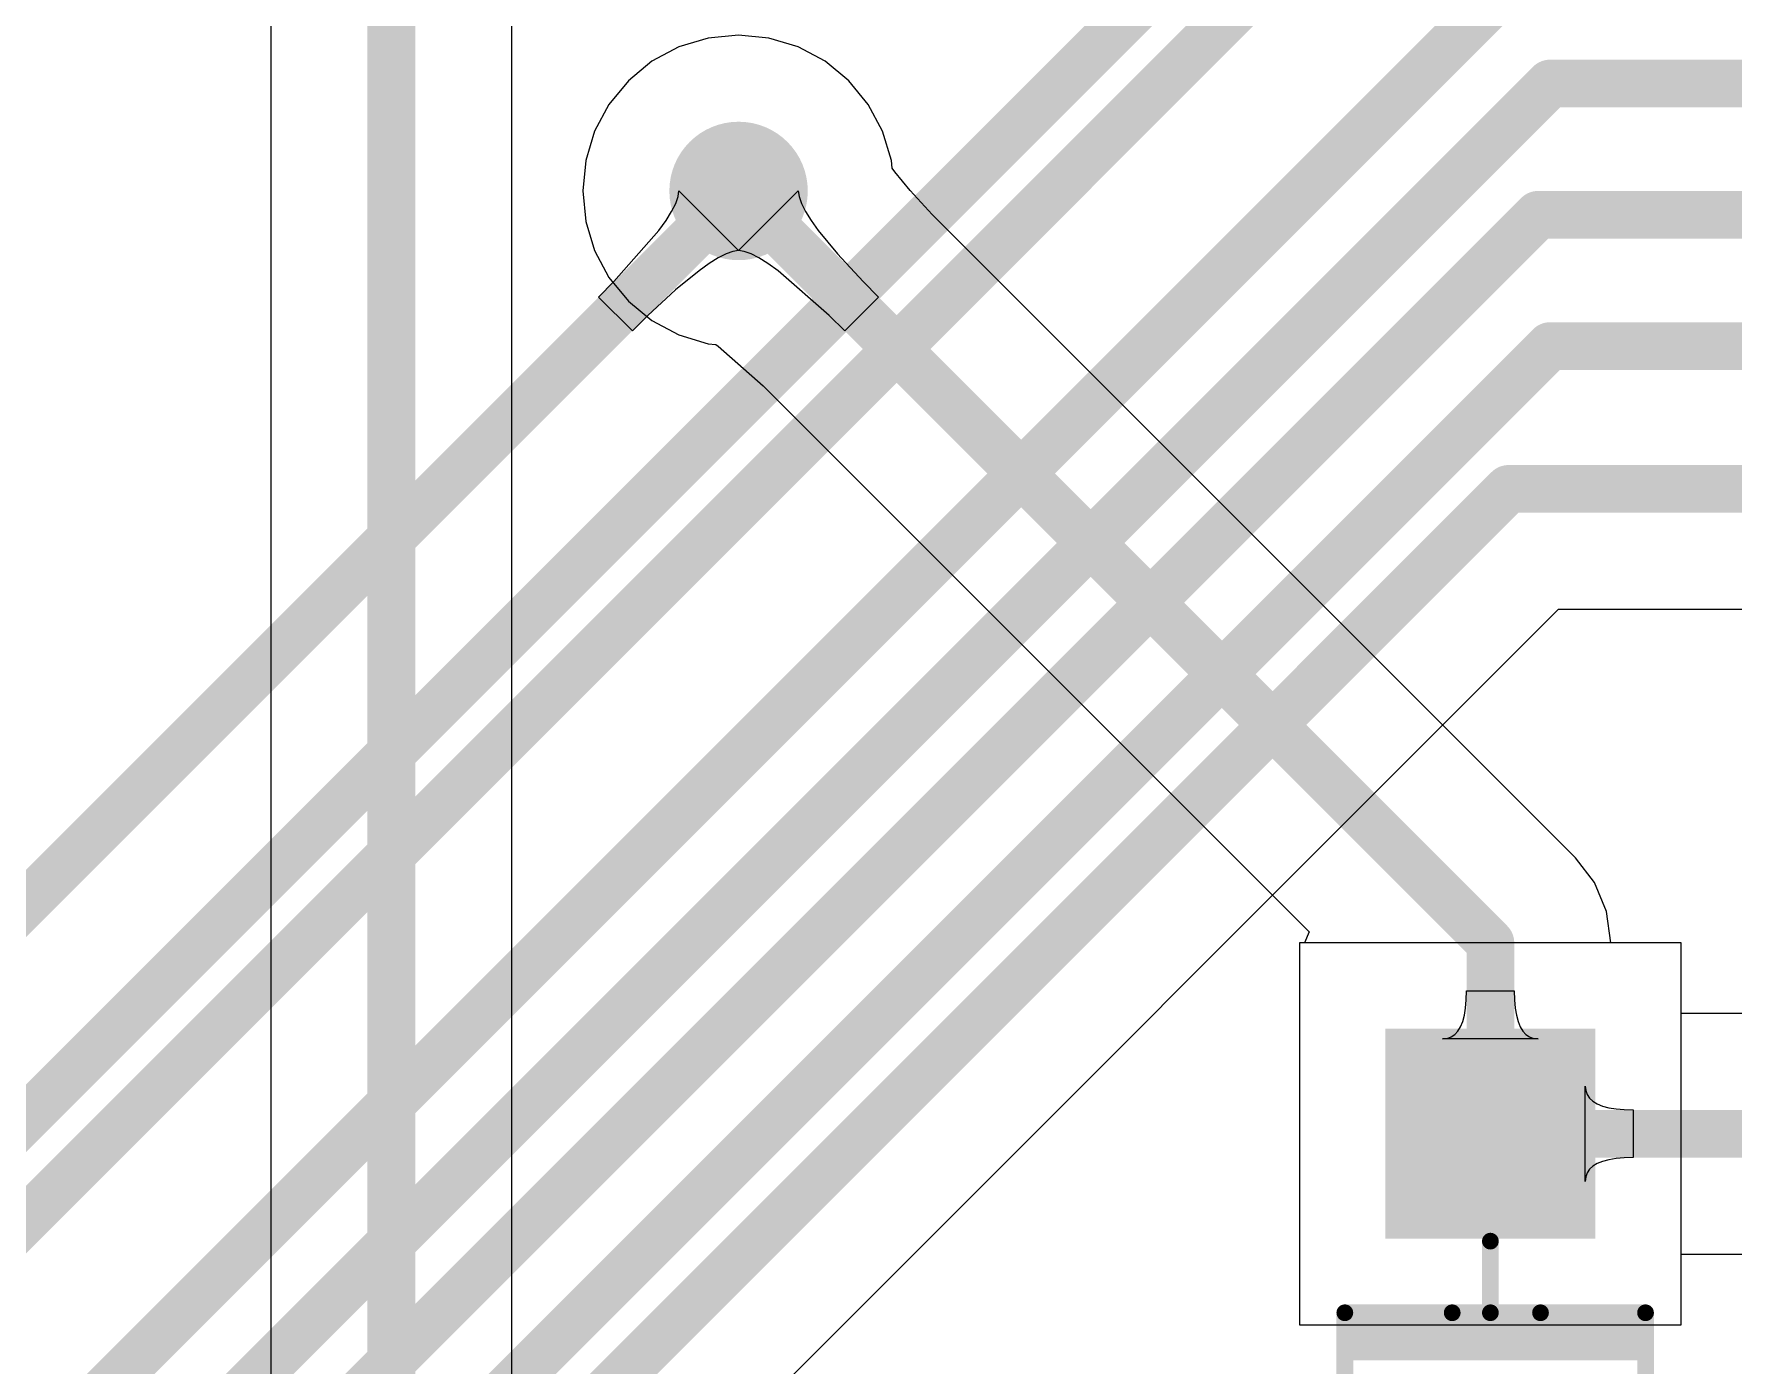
# Model space of a CAD drawing. Header units: millimetres. Extents: x 0 to 190, y 0 to 100.
# Drawn here: x 111.75 to 129.85, y 51.5 to 65.68 of the extents above; entities that cross this region are included whole.
import ezdxf

# ---------------------------------------------------------------- set-up
doc = ezdxf.new("R2010")
doc.units = ezdxf.units.MM
for name, color, linetype in [('BottomLayer', 5, 'Continuous'), ('BottomSolder', 6, 'Continuous'), ('MultiLayer', 9, 'Continuous'), ('PadHoleLayer', 156, 'Continuous'), ('TopLayer', 1, 'Continuous'), ('TopOverlay', 2, 'Continuous'), ('TopSolder', 216, 'Continuous'), ('ViaHoleLayer', 16, 'Continuous')]:
    doc.layers.add(name, color=color, linetype=linetype)

msp = doc.modelspace()

# ---------------------------------------------------------------- hatches: boundary and pattern name
at = {"layer": 'BottomLayer'}
h = msp.add_hatch(color=5, dxfattribs=at)
edge = h.paths.add_edge_path()
edge.add_arc((119.253, 64.008), 0.635, 0, 360)
msp.add_hatch(color=5, dxfattribs=at).paths.add_polyline_path([(128.27, 54.991), (128.27, 52.959), (126.238, 52.959), (126.238, 54.991)])
at = {"layer": 'BottomSolder'}
h = msp.add_hatch(color=6, dxfattribs=at)
edge = h.paths.add_edge_path()
edge.add_arc((119.253, 64.008), 0.7366, 0, 360)
msp.add_hatch(color=6, dxfattribs=at).paths.add_polyline_path([(128.3716, 55.0926), (128.3716, 52.8574), (126.1364, 52.8574), (126.1364, 55.0926)])
at = {"layer": 'MultiLayer'}
msp.add_hatch(color=9, dxfattribs=at).paths.add_polyline_path([(128.27, 54.991), (128.27, 52.959), (126.238, 52.959), (126.238, 54.991)])
at = {"layer": 'PadHoleLayer'}
h = msp.add_hatch(color=156, dxfattribs=at)
edge = h.paths.add_edge_path()
edge.add_arc((127.254, 53.97499999999999), 0.4445, 0, 360)
at = {"layer": 'TopLayer'}
h = msp.add_hatch(color=1, dxfattribs=at)
edge = h.paths.add_edge_path()
edge.add_arc((119.253, 64.008), 0.635, 0, 360)
msp.add_hatch(color=1, dxfattribs=at).paths.add_polyline_path([(128.27, 54.991), (128.27, 52.959), (126.238, 52.959), (126.238, 54.991)])
at = {"layer": 'TopOverlay'}
msp.add_hatch(color=2, dxfattribs=at).paths.add_polyline_path([(125.7050064, 52.06999999999999), (125.7050064, 51.56199999999999), (128.905, 51.56199999999999), (128.905, 52.06999999999999)])
at = {"layer": 'TopSolder'}
h = msp.add_hatch(color=216, dxfattribs=at)
edge = h.paths.add_edge_path()
edge.add_arc((119.253, 64.008), 0.7366, 0, 360)
msp.add_hatch(color=216, dxfattribs=at).paths.add_polyline_path([(128.3716, 55.0926), (128.3716, 52.8574), (126.1364, 52.8574), (126.1364, 55.0926)])
at = {"layer": 'ViaHoleLayer'}
h = msp.add_hatch(color=16, dxfattribs=at)
edge = h.paths.add_edge_path()
edge.add_arc((119.253, 64.008), 0.3556, 0, 360)

# ---------------------------------------------------------------- linework, layer by layer
at = {"layer": 'BottomLayer'}
for p, q in [((118.54105324, 63.79059378), (118.58377858, 63.87474652)), ((118.58377858, 63.87474652), (118.6094275, 63.94734734)), ((118.6094275, 63.94734734), (118.618, 64.00839624)), ((118.618, 64.00839624), (119.25339624, 63.373)), ((118.40437584, 63.58763), (118.48125148, 63.69488911999999)), ((118.48125148, 63.69488911999999), (118.54105324, 63.79059378)), ((117.92610146, 63.04307432), (118.40437584, 63.58763)), ((119.11974652, 63.33877858), (119.03559378, 63.29605324)), ((119.19234734, 63.3644275), (119.11974652, 63.33877858)), ((119.25339624, 63.373), (119.19234734, 63.3644275)), ((118.83263, 63.15937584), (118.58345854, 62.95439021999999)), ((118.93988912, 63.23625147999999), (118.83263, 63.15937584)), ((119.03559378, 63.29605324), (118.93988912, 63.23625147999999)), ((117.76384118, 62.87805306), (117.92610146, 63.04307432)), ((118.12305306, 62.51884118), (117.76384118, 62.87805306)), ((118.58345854, 62.95439021999999), (118.28807432, 62.68110145999999)), ((118.28807432, 62.68110145999999), (118.12305306, 62.51884118)), ((100.15440472, 31.73322584), (127.97719388, 59.556015)), ((127.97719388, 59.556015), (162.73453102, 59.556015)), ((129.286, 56.007), (125.222, 56.007)), ((125.222, 56.007), (125.222, 51.943)), ((129.286, 55.25595755999999), (129.286, 56.007)), ((141.351, 55.25595755999999), (129.286, 55.25595755999999)), ((128.263904, 53.467), (128.263904, 54.483)), ((128.263904, 54.483), (128.26901448, 54.43474)), ((128.26901448, 54.43474), (128.28434592, 54.39156)), ((128.28434592, 54.39156), (128.30989832, 54.35345999999999)), ((128.30989832, 54.35345999999999), (128.34567168, 54.32043999999999)), ((128.34567168, 54.32043999999999), (128.391666, 54.2925)), ((128.391666, 54.2925), (128.44788128, 54.26964)), ((128.44788128, 54.26964), (128.51431752, 54.25185999999999)), ((128.51431752, 54.25185999999999), (128.59097472, 54.23916)), ((128.59097472, 54.23916), (128.67785288, 54.23154)), ((128.67785288, 54.23154), (128.774952, 54.22899999999999)), ((128.774952, 54.22899999999999), (128.774952, 53.721)), ((128.28434592, 53.55844), (128.26901448, 53.51526)), ((128.30989832, 53.59654), (128.28434592, 53.55844)), ((128.34567168, 53.62956), (128.30989832, 53.59654)), ((128.391666, 53.65749999999999), (128.34567168, 53.62956)), ((128.44788128, 53.68035999999999), (128.391666, 53.65749999999999)), ((128.51431752, 53.69814), (128.44788128, 53.68035999999999)), ((128.59097472, 53.71083999999999), (128.51431752, 53.69814)), ((128.67785288, 53.71846), (128.59097472, 53.71083999999999)), ((128.774952, 53.721), (128.67785288, 53.71846)), ((128.26901448, 53.51526), (128.263904, 53.467)), ((129.286, 51.943), (129.286, 52.69404244)), ((129.286, 52.69404244), (141.351, 52.69404244)), ((125.222, 51.943), (129.286, 51.943))]:
    msp.add_line(p, q, dxfattribs=at)
at = {"layer": 'BottomLayer', "const_width": 0.508}
for points in [[(99.70699895999999, 42.17599895999999), (126.619, 69.08800000000001)], [(100.02262952, 41.41399895999999), (126.55363056, 67.945)], [(97.60573824, 36.34600046), (127.68073778, 66.421)], [(98.32200046, 35.58400046), (127.889, 65.151)], [(127.889, 65.151), (158.115, 65.151)], [(99.44099999999999, 44.196), (119.253, 64.008)], [(98.83000046, 34.82200046), (127.762, 63.75399999999999)], [(127.762, 63.75399999999999), (161.29, 63.75399999999999)], [(99.314, 33.782), (127.889, 62.357)], [(127.889, 62.357), (162.433, 62.357)], [(99.24863056, 32.639), (127.44660312, 60.83697255999999)], [(127.44660312, 60.83697255999999), (163.45297002, 60.83697255999999)], [(127.254, 53.97499999999999), (143.256, 53.97499999999999)]]:
    msp.add_lwpolyline(points, dxfattribs=at)
at = {"layer": 'BottomLayer', "const_width": 0.254}
for points in [[(127.762, 65.151, 1), (128.016, 65.151, 1)], [(127.762, 65.151, 1), (128.016, 65.151, 1)], [(119.126, 64.008, 1), (119.38, 64.008, 1)], [(127.635, 63.75399999999999, 1), (127.889, 63.75399999999999, 1)], [(127.635, 63.75399999999999, 1), (127.889, 63.75399999999999, 1)], [(127.762, 62.357, 1), (128.016, 62.357, 1)], [(127.762, 62.357, 1), (128.016, 62.357, 1)], [(127.31960312, 60.83697255999999, 1), (127.57360312, 60.83697255999999, 1)], [(127.31960312, 60.83697255999999, 1), (127.57360312, 60.83697255999999, 1)], [(127.127, 53.97499999999999, 1), (127.381, 53.97499999999999, 1)]]:
    msp.add_lwpolyline(points, format="xyb", close=True, dxfattribs=at)
at = {"layer": 'TopLayer'}
for p, q in [((116.8389586, 42.01334498), (116.8389586, 74.00941764)), ((114.27704348, 73.47882688), (114.27704348, 43.68228246)), ((118.61813208, 65.54070458), (118.33131528, 65.3873978)), ((118.92934812, 65.63511129999999), (118.61813208, 65.54070458)), ((119.253, 65.6669883), (118.92934812, 65.63511129999999)), ((119.57665188, 65.63511129999999), (119.253, 65.6669883)), ((119.88786792, 65.54070458), (119.57665188, 65.63511129999999)), ((120.17468472, 65.3873978), (119.88786792, 65.54070458)), ((118.33131528, 65.3873978), (118.07991878, 65.18108122)), ((120.42608122, 65.18108122), (120.17468472, 65.3873978)), ((118.07991878, 65.18108122), (117.8736022, 64.92968472)), ((120.6323978, 64.92968472), (120.42608122, 65.18108122)), ((117.8736022, 64.92968472), (117.72029542, 64.64286792)), ((120.78570458, 64.64286792), (120.6323978, 64.92968472)), ((117.72029542, 64.64286792), (117.6258887, 64.33165188)), ((120.8801113, 64.33165188), (120.78570458, 64.64286792)), ((117.6258887, 64.33165188), (117.5940117, 64.008)), ((120.88822914, 64.24923903999999), (120.8801113, 64.33165188)), ((120.91467816, 64.21233538), (120.88822914, 64.24923903999999)), ((121.07905934, 64.01251866), (120.91467816, 64.21233538)), ((117.5940117, 64.008), (117.6258887, 63.68434812)), ((119.25260376, 63.373), (119.888, 64.00839624)), ((119.888, 64.00839624), (119.8965725, 63.94734734)), ((119.8965725, 63.94734734), (119.92222142, 63.87474652)), ((119.92222142, 63.87474652), (119.96494676, 63.79059378)), ((121.31444876, 63.75809955999999), (121.07905934, 64.01251866)), ((117.6258887, 63.68434812), (117.72029542, 63.37313208)), ((119.96494676, 63.79059378), (120.02474852, 63.69488911999999)), ((120.02474852, 63.69488911999999), (120.10162416, 63.58763)), ((128.15977416, 56.91277415999999), (121.31444876, 63.75809955999999)), ((120.10162416, 63.58763), (120.30660978, 63.33845854)), ((117.72029542, 63.37313208), (117.8736022, 63.08631527999999)), ((119.31365266, 63.3644275), (119.25260376, 63.373)), ((119.38625348, 63.33877858), (119.31365266, 63.3644275)), ((119.47040622, 63.29605324), (119.38625348, 63.33877858)), ((120.30660978, 63.33845854), (120.57989854, 63.04307432)), ((119.56611088, 63.23625147999999), (119.47040622, 63.29605324)), ((119.67337, 63.15937584), (119.56611088, 63.23625147999999)), ((120.21792568, 62.68110145999999), (119.67337, 63.15937584)), ((117.8736022, 63.08631527999999), (118.07991878, 62.83491878)), ((120.57989854, 63.04307432), (120.74215882, 62.87805306)), ((118.07991878, 62.83491878), (118.33131528, 62.6286022)), ((120.74215882, 62.87805306), (120.38294694, 62.51884118)), ((118.33131528, 62.6286022), (118.61813208, 62.47529541999999)), ((120.38294694, 62.51884118), (120.21792568, 62.68110145999999)), ((118.61813208, 62.47529541999999), (118.92934812, 62.3808887)), ((118.92934812, 62.3808887), (119.01176096, 62.37277086)), ((119.01176096, 62.37277086), (119.03520008, 62.3559713)), ((119.03520008, 62.3559713), (119.5140104, 61.93544128)), ((119.5140104, 61.93544128), (125.32511892, 56.12433275999999)), ((128.36334246, 56.64747878), (128.15977416, 56.91277415999999)), ((128.4913102, 56.33853604), (128.36334246, 56.64747878)), ((128.53495756, 56.007), (128.4913102, 56.33853604)), ((125.32511892, 56.12433275999999), (125.27651602, 56.007)), ((125.27651602, 56.007), (125.222, 56.007)), ((125.222, 56.007), (125.222, 51.943)), ((129.286, 56.007), (128.53495756, 56.007)), ((129.286, 51.943), (129.286, 56.007)), ((126.98984, 55.31197472), (126.99746, 55.39885288)), ((126.99746, 55.39885288), (127, 55.495952)), ((127, 55.495952), (127.508, 55.495952)), ((127.508, 55.495952), (127.51054, 55.39885288)), ((127.51054, 55.39885288), (127.51816, 55.31197472)), ((126.95936, 55.16888127999999), (126.97714, 55.23531752)), ((126.97714, 55.23531752), (126.98984, 55.31197472)), ((127.51816, 55.31197472), (127.53086, 55.23531752)), ((127.53086, 55.23531752), (127.54864, 55.16888127999999)), ((126.79426, 54.99001448), (126.83744, 55.00534592)), ((126.83744, 55.00534592), (126.87554, 55.03089832)), ((126.87554, 55.03089832), (126.90856, 55.06667168)), ((126.90856, 55.06667168), (126.9365, 55.112666)), ((126.9365, 55.112666), (126.95936, 55.16888127999999)), ((127.54864, 55.16888127999999), (127.5715, 55.112666)), ((127.5715, 55.112666), (127.59944, 55.06667168)), ((127.59944, 55.06667168), (127.63246, 55.03089832)), ((127.63246, 55.03089832), (127.67056, 55.00534592)), ((127.67056, 55.00534592), (127.71374, 54.99001448)), ((126.746, 54.98490399999999), (126.79426, 54.99001448)), ((127.762, 54.98490399999999), (126.746, 54.98490399999999)), ((127.71374, 54.99001448), (127.762, 54.98490399999999)), ((125.222, 51.943), (129.286, 51.943))]:
    msp.add_line(p, q, dxfattribs=at)
at = {"layer": 'TopLayer', "const_width": 0.508}
for points in [[(115.55800104, 41.48275422), (115.55800104, 74.00941764)], [(119.253, 64.008), (127.254, 56.007)], [(127.254, 53.97499999999999), (127.254, 56.007)]]:
    msp.add_lwpolyline(points, dxfattribs=at)
at = {"layer": 'TopLayer', "const_width": 0.254}
for points in [[(119.126, 64.008, 1), (119.38, 64.008, 1)], [(127.127, 56.007, 1), (127.381, 56.007, 1)], [(127.127, 56.007, 1), (127.381, 56.007, 1)], [(127.127, 53.97499999999999, 1), (127.381, 53.97499999999999, 1)]]:
    msp.add_lwpolyline(points, format="xyb", close=True, dxfattribs=at)
at = {"layer": 'TopOverlay', "const_width": 0.1778}
for points in [[(127.254, 52.06999999999999), (127.254, 52.832)], [(125.7050064, 48.26), (125.7050064, 52.06999999999999)], [(125.7050064, 52.06999999999999), (127.254, 52.06999999999999)], [(126.8476, 52.06999999999999), (127.254, 52.06999999999999)], [(127.254, 52.06999999999999), (128.905, 52.06999999999999)], [(127.254, 52.06999999999999), (127.7874, 52.06999999999999)], [(128.905, 48.26), (128.905, 52.06999999999999)]]:
    msp.add_lwpolyline(points, dxfattribs=at)
at = {"layer": 'TopOverlay', "const_width": 0.08889999999999999}
for points in [[(127.20955, 52.832, 1), (127.29845, 52.832, 1)], [(125.6605564, 52.06999999999999, 1), (125.7494564, 52.06999999999999, 1)], [(125.6605564, 52.06999999999999, 1), (125.7494564, 52.06999999999999, 1)], [(126.80315, 52.06999999999999, 1), (126.89205, 52.06999999999999, 1)], [(127.20955, 52.06999999999999, 1), (127.29845, 52.06999999999999, 1)], [(127.20955, 52.06999999999999, 1), (127.29845, 52.06999999999999, 1)], [(127.20955, 52.06999999999999, 1), (127.29845, 52.06999999999999, 1)], [(127.20955, 52.06999999999999, 1), (127.29845, 52.06999999999999, 1)], [(127.20955, 52.06999999999999, 1), (127.29845, 52.06999999999999, 1)], [(127.74295, 52.06999999999999, 1), (127.83185, 52.06999999999999, 1)], [(128.86055, 52.06999999999999, 1), (128.94945, 52.06999999999999, 1)], [(128.86055, 52.06999999999999, 1), (128.94945, 52.06999999999999, 1)]]:
    msp.add_lwpolyline(points, format="xyb", close=True, dxfattribs=at)

doc.saveas('drawing.dxf')
